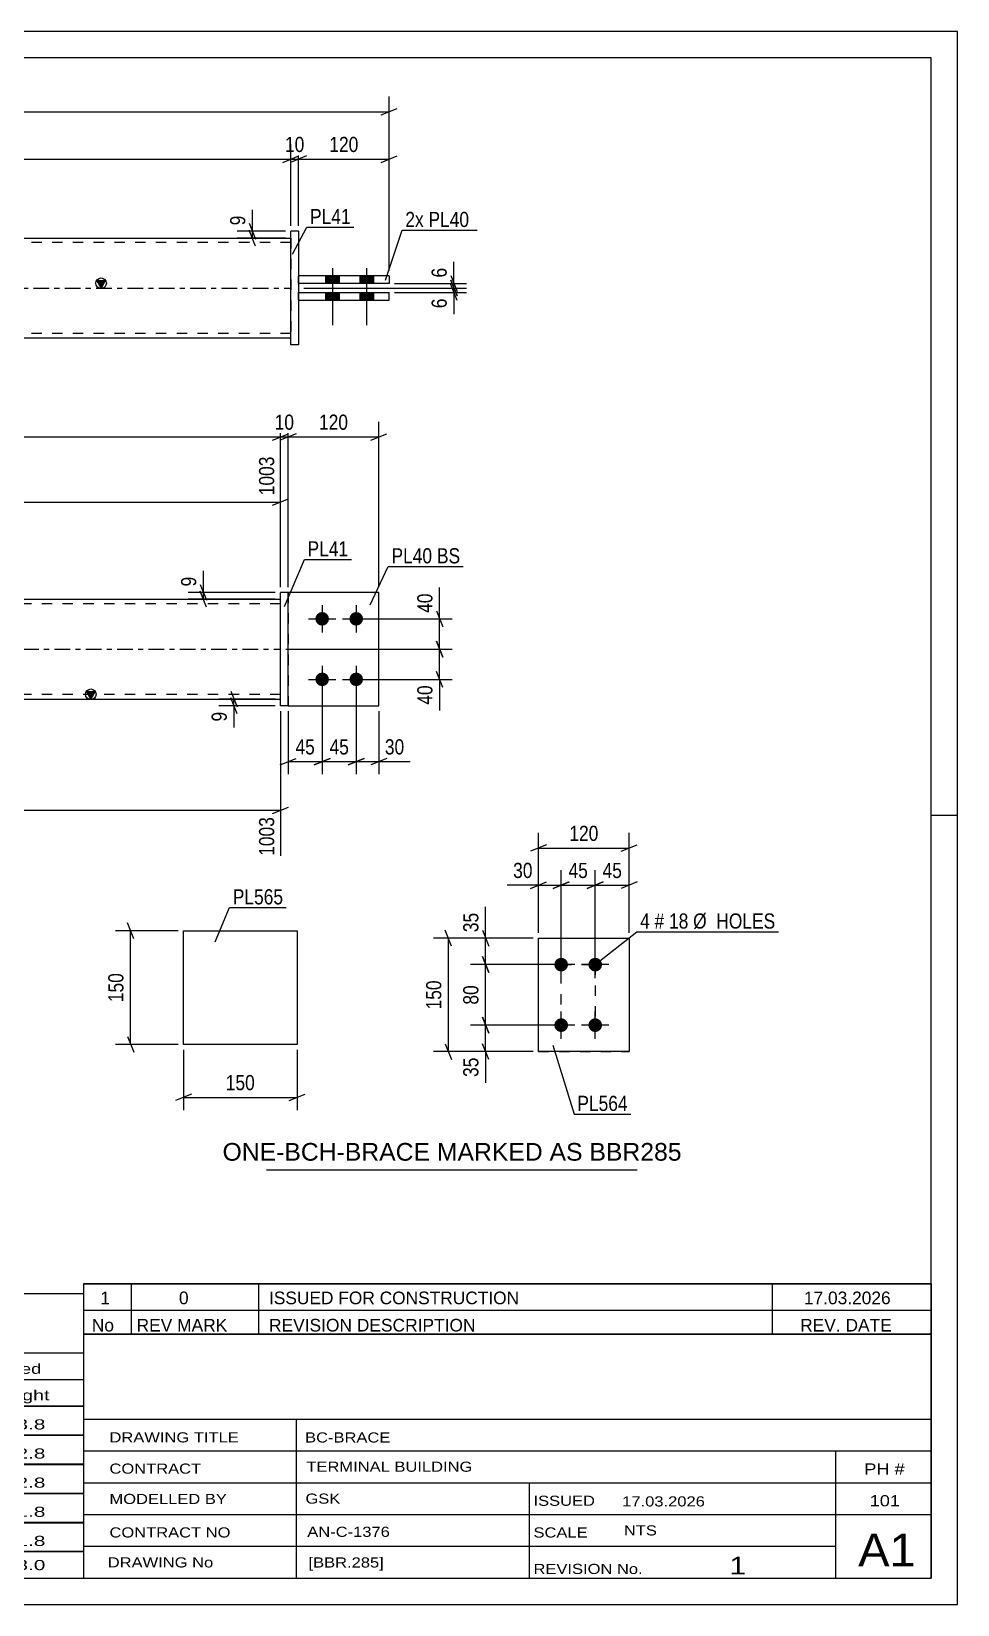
# Model space of a CAD drawing. Header units: millimetres. Extents: x 0 to 420, y 0 to 297.
# Drawn here: x 245.2 to 420, y 0 to 297 of the extents above; entities that cross this region are included whole.
import ezdxf

# ---------------------------------------------------------------- set-up
doc = ezdxf.new("R2010")
doc.units = ezdxf.units.MM
doc.linetypes.add('DXK_LINE_DOT2', pattern=[3.9198, 1.9599, -1.9599])
doc.linetypes.add('DXK_LINE_DOT3', pattern=[5.9187, 2.979, -0.9799, 0.9799, -0.9799])
doc.styles.add('Arial', font='ARIAL.TTF', dxfattribs={"height": 0.2})
doc.styles.add('Arial Narrow', font='ARIALN.TTF', dxfattribs={"height": 0.2})

# ---------------------------------------------------------------- blocks, each defined once
blk = doc.blocks.new('Unknown-585698025-1128')
at = {"color": 5, "linetype": 'Continuous'}
for p, q in [((420, 297), (0, 297)), ((420, 0), (420, 297)), ((415, 292), (5, 292)), ((415, 5), (415, 292)), ((420, 149), (415, 149)), ((5, 5), (415, 5)), ((0, 0), (420, 0))]:
    blk.add_line(p, q, dxfattribs=at)
blk = doc.blocks.new('Part-585698025-1278 - 1262')
at = {"color": 2, "linetype": 'Continuous'}
for p, q in [((340.88, 125.82), (358.02, 125.82)), ((340.88, 104.39), (340.88, 125.82)), ((358.02, 125.82), (358.02, 125.82)), ((358.02, 125.82), (358.02, 104.39)), ((358.02, 104.39), (340.88, 104.39)), ((340.88, 104.39), (340.88, 104.39))]:
    blk.add_line(p, q, dxfattribs=at)
at = {"color": 7, "linetype": 'DXK_LINE_DOT2'}
for p, q in [((340.88, 125.82), (358.02, 125.82)), ((340.88, 104.39), (358.02, 104.39)), ((340.88, 104.39), (340.88, 104.39))]:
    blk.add_line(p, q, dxfattribs=at)
blk = doc.blocks.new('Bolt-585698025-1311 - 1262')
at = {"linetype": 'Continuous'}
for points in [[(345.17, 119.53), (344.9, 119.56), (344.64, 119.64), (344.41, 119.78), (344.21, 119.96), (344.05, 120.17), (343.94, 120.42), (343.89, 120.68), (343.89, 120.95), (343.94, 121.21), (344.05, 121.46), (344.21, 121.68), (344.41, 121.86), (344.64, 121.99), (344.9, 122.07), (345.17, 122.1), (345.43, 122.07), (345.69, 121.99), (345.92, 121.86), (346.12, 121.68), (346.28, 121.46), (346.39, 121.21), (346.45, 120.95), (346.45, 120.68), (346.39, 120.42), (346.28, 120.17), (346.12, 119.96), (345.92, 119.78), (345.69, 119.64), (345.43, 119.56)], [(351.6, 119.53), (351.33, 119.56), (351.07, 119.64), (350.84, 119.78), (350.64, 119.96), (350.48, 120.17), (350.37, 120.42), (350.32, 120.68), (350.32, 120.95), (350.37, 121.21), (350.48, 121.46), (350.64, 121.68), (350.84, 121.86), (351.07, 121.99), (351.33, 122.07), (351.6, 122.1), (351.86, 122.07), (352.12, 121.99), (352.35, 121.86), (352.55, 121.68), (352.71, 121.46), (352.82, 121.21), (352.87, 120.95), (352.87, 120.68), (352.82, 120.42), (352.71, 120.17), (352.55, 119.96), (352.35, 119.78), (352.12, 119.64), (351.86, 119.56)], [(345.17, 108.1), (344.9, 108.13), (344.64, 108.21), (344.41, 108.35), (344.21, 108.53), (344.05, 108.75), (343.94, 108.99), (343.89, 109.25), (343.89, 109.52), (343.94, 109.79), (344.05, 110.03), (344.21, 110.25), (344.41, 110.43), (344.64, 110.56), (344.9, 110.65), (345.17, 110.67), (345.43, 110.65), (345.69, 110.56), (345.92, 110.43), (346.12, 110.25), (346.28, 110.03), (346.39, 109.79), (346.45, 109.52), (346.45, 109.25), (346.39, 108.99), (346.28, 108.75), (346.12, 108.53), (345.92, 108.35), (345.69, 108.21), (345.43, 108.13)], [(351.6, 108.1), (351.33, 108.13), (351.07, 108.21), (350.84, 108.35), (350.64, 108.53), (350.48, 108.75), (350.37, 108.99), (350.32, 109.25), (350.32, 109.52), (350.37, 109.79), (350.48, 110.03), (350.64, 110.25), (350.84, 110.43), (351.07, 110.56), (351.33, 110.65), (351.6, 110.67), (351.86, 110.65), (352.12, 110.56), (352.35, 110.43), (352.55, 110.25), (352.71, 110.03), (352.82, 109.79), (352.87, 109.52), (352.87, 109.25), (352.82, 108.99), (352.71, 108.75), (352.55, 108.53), (352.35, 108.35), (352.12, 108.21), (351.86, 108.13)]]:
    blk.add_hatch(color=1, dxfattribs=at).paths.add_polyline_path(points)
at = {"color": 1, "linetype": 'Continuous'}
for p, q in [((345.17, 118.25), (345.17, 123.39)), ((351.6, 118.25), (351.6, 123.39)), ((347.74, 120.82), (342.6, 120.82)), ((354.17, 120.82), (349.02, 120.82)), ((345.17, 106.82), (345.17, 111.96)), ((351.6, 106.82), (351.6, 111.96)), ((347.74, 109.39), (342.6, 109.39)), ((354.17, 109.39), (349.02, 109.39))]:
    blk.add_line(p, q, dxfattribs=at)
blk = doc.blocks.new('Part-585698025-1932 - 1926')
at = {"color": 7, "linetype": 'DXK_LINE_DOT2'}
for p, q in [((310.75, 191.1), (293.61, 191.1)), ((293.61, 191.1), (293.61, 169.67)), ((310.75, 169.67), (310.75, 191.1)), ((293.61, 169.67), (310.75, 169.67))]:
    blk.add_line(p, q, dxfattribs=at)
blk = doc.blocks.new('Part-585698025-1937 - 1926')
at = {"color": 2, "linetype": 'Continuous'}
for p, q in [((293.61, 191.1), (292.18, 191.1)), ((292.18, 169.67), (292.18, 191.1)), ((293.61, 169.67), (293.61, 191.1)), ((293.61, 169.67), (292.18, 169.67))]:
    blk.add_line(p, q, dxfattribs=at)
blk = doc.blocks.new('Part-585698025-1947 - 1926')
at = {"linetype": 'Continuous'}
blk.add_hatch(color=2, dxfattribs=at).paths.add_polyline_path([(256.35, 170.96), (255.55, 172.36), (257.15, 172.36)])
at = {"color": 2, "linetype": 'Continuous'}
for p, q in [((148.86, 189.81), (292.18, 189.81)), ((256.35, 170.96), (255.55, 172.36)), ((255.55, 172.36), (257.15, 172.36)), ((257.15, 172.36), (256.35, 170.96)), ((148.86, 170.96), (292.18, 170.96))]:
    blk.add_line(p, q, dxfattribs=at)
at = {"color": 7, "linetype": 'DXK_LINE_DOT2'}
for p, q in [((148.86, 170.96), (148.86, 189.81)), ((292.18, 188.96), (148.86, 188.96)), ((292.18, 170.96), (292.18, 189.81)), ((292.18, 171.81), (148.86, 171.81))]:
    blk.add_line(p, q, dxfattribs=at)
at = {"color": 7, "linetype": 'DXK_LINE_DOT3'}
blk.add_line((148.86, 180.39), (292.18, 180.39), dxfattribs=at)
at = {"color": 2, "linetype": 'Continuous'}
blk.add_circle((256.35, 171.86), 1, dxfattribs=at)
blk = doc.blocks.new('Part-585698025-1952 - 1926')
at = {"color": 2, "linetype": 'Continuous'}
for p, q in [((310.75, 191.1), (293.61, 191.1)), ((310.75, 169.67), (310.75, 191.1)), ((293.61, 169.67), (310.75, 169.67))]:
    blk.add_line(p, q, dxfattribs=at)
at = {"color": 7, "linetype": 'DXK_LINE_DOT2'}
blk.add_line((293.61, 191.1), (293.61, 169.67), dxfattribs=at)
blk = doc.blocks.new('Bolt-585698025-1955 - 1926')
at = {"linetype": 'Continuous'}
for points in [[(300.04, 187.39, -1), (300.04, 184.81, -1)], [(306.47, 187.39, -1), (306.47, 184.81, -1)], [(300.04, 175.96, -1), (300.04, 173.39, -1)], [(306.47, 175.96, -1), (306.47, 173.39, -1)]]:
    blk.add_hatch(color=1, dxfattribs=at).paths.add_polyline_path(points)
at = {"color": 1, "linetype": 'Continuous'}
for p, q in [((300.04, 188.67), (300.04, 183.53)), ((306.47, 188.67), (306.47, 183.53)), ((297.47, 186.1), (302.61, 186.1)), ((303.9, 186.1), (309.04, 186.1)), ((300.04, 177.24), (300.04, 172.1)), ((306.47, 177.24), (306.47, 172.1)), ((297.47, 174.67), (302.61, 174.67)), ((303.9, 174.67), (309.04, 174.67))]:
    blk.add_line(p, q, dxfattribs=at)
blk = doc.blocks.new('Part-585698025-2294 - 2276')
at = {"color": 2, "linetype": 'Continuous'}
for p, q in [((312.7, 250.85), (295.56, 250.85)), ((295.56, 249.42), (295.56, 250.85)), ((312.7, 250.85), (312.7, 249.42)), ((312.7, 249.42), (295.56, 249.42))]:
    blk.add_line(p, q, dxfattribs=at)
blk = doc.blocks.new('Bolt-585698025-2278 - 2276')
at = {"linetype": 'Continuous'}
for points in [[(303.27, 250.85), (300.7, 250.85), (300.7, 249.42), (303.27, 249.42)], [(303.27, 250.85), (300.7, 250.85), (300.7, 249.42), (303.27, 249.42)], [(309.7, 250.85), (307.13, 250.85), (307.13, 249.42), (309.7, 249.42)], [(309.7, 250.85), (307.13, 250.85), (307.13, 249.42), (309.7, 249.42)], [(303.27, 247.71), (300.7, 247.71), (300.7, 246.28), (303.27, 246.28)], [(303.27, 247.71), (300.7, 247.71), (300.7, 246.28), (303.27, 246.28)], [(309.7, 247.71), (307.13, 247.71), (307.13, 246.28), (309.7, 246.28)], [(309.7, 247.71), (307.13, 247.71), (307.13, 246.28), (309.7, 246.28)]]:
    blk.add_hatch(color=1, dxfattribs=at).paths.add_polyline_path(points)
at = {"color": 1, "linetype": 'Continuous'}
for p, q in [((300.7, 250.85), (300.7, 249.42)), ((300.7, 250.85), (300.7, 249.42)), ((301.99, 252.28), (301.99, 241.56)), ((301.99, 252.28), (301.99, 241.56)), ((303.27, 250.85), (303.27, 249.42)), ((303.27, 250.85), (303.27, 249.42)), ((307.13, 250.85), (307.13, 249.42)), ((307.13, 250.85), (307.13, 249.42)), ((308.42, 252.28), (308.42, 241.56)), ((308.42, 252.28), (308.42, 241.56)), ((309.7, 250.85), (309.7, 249.42)), ((309.7, 250.85), (309.7, 249.42)), ((300.7, 247.71), (300.7, 246.28)), ((300.7, 247.71), (300.7, 246.28)), ((303.27, 247.71), (303.27, 246.28)), ((303.27, 247.71), (303.27, 246.28)), ((307.13, 247.71), (307.13, 246.28)), ((307.13, 247.71), (307.13, 246.28)), ((309.7, 247.71), (309.7, 246.28)), ((309.7, 247.71), (309.7, 246.28))]:
    blk.add_line(p, q, dxfattribs=at)
blk = doc.blocks.new('Part-585698025-2299 - 2276')
at = {"color": 2, "linetype": 'Continuous'}
for p, q in [((295.56, 246.28), (295.56, 247.71)), ((295.56, 247.71), (312.7, 247.71)), ((312.7, 246.28), (312.7, 247.71)), ((295.56, 246.28), (312.7, 246.28))]:
    blk.add_line(p, q, dxfattribs=at)
blk = doc.blocks.new('Part-585698025-2304 - 2276')
at = {"linetype": 'Continuous'}
blk.add_hatch(color=2, dxfattribs=at).paths.add_polyline_path([(258.3, 248.56), (257.5, 249.96), (259.1, 249.96)])
at = {"color": 2, "linetype": 'Continuous'}
for p, q in [((150.81, 257.99), (294.13, 257.99)), ((258.3, 248.56), (257.5, 249.96)), ((257.5, 249.96), (259.1, 249.96)), ((259.1, 249.96), (258.3, 248.56)), ((150.81, 239.13), (294.13, 239.13))]:
    blk.add_line(p, q, dxfattribs=at)
at = {"color": 7, "linetype": 'DXK_LINE_DOT2'}
for p, q in [((150.81, 257.99), (150.81, 239.13)), ((294.13, 257.13), (150.81, 257.13)), ((294.13, 257.99), (294.13, 239.13)), ((294.13, 239.99), (150.81, 239.99))]:
    blk.add_line(p, q, dxfattribs=at)
at = {"color": 7, "linetype": 'DXK_LINE_DOT3'}
blk.add_line((150.81, 248.56), (294.13, 248.56), dxfattribs=at)
at = {"color": 2, "linetype": 'Continuous'}
blk.add_circle((258.3, 249.46), 1, dxfattribs=at)
blk = doc.blocks.new('Part-585698025-2314 - 2276')
at = {"color": 2, "linetype": 'Continuous'}
for p, q in [((295.56, 259.28), (294.13, 259.28)), ((294.13, 237.85), (294.13, 259.28)), ((295.56, 259.28), (295.56, 237.85)), ((295.56, 237.85), (294.13, 237.85))]:
    blk.add_line(p, q, dxfattribs=at)
blk = doc.blocks.new('Part-585698025-1238 - 1220')
at = {"color": 2, "linetype": 'Continuous'}
for p, q in [((273.87, 127.19), (295.3, 127.19)), ((273.87, 105.76), (273.87, 127.19)), ((295.3, 127.19), (295.3, 105.76)), ((295.3, 105.76), (273.87, 105.76))]:
    blk.add_line(p, q, dxfattribs=at)
blk = doc.blocks.new('Rectangle-585698025-1398 - 1262')
at = {"color": 1, "linetype": 'DXK_LINE_DOT2'}
blk.add_lwpolyline([(345.17, 120.82), (351.6, 120.82), (351.6, 109.39), (345.17, 109.39), (345.17, 120.82)], close=True, dxfattribs=at)
blk = doc.blocks.new('StraightDimension-585698025-1377 - 1262')
at = {"color": 7, "linetype": 'Continuous'}
for p, q in [((340.88, 126.82), (340.88, 138.67)), ((345.17, 121.82), (345.17, 138.67)), ((339.38, 135.22), (342.38, 136.42)), ((340.88, 135.82), (345.17, 135.82)), ((346.67, 136.42), (343.67, 135.22))]:
    blk.add_line(p, q, dxfattribs=at)
at = {"color": 0}
blk.add_wipeout([(340.36, 136.57), (340.36, 140.77), (335.5, 140.77), (335.5, 136.57)], dxfattribs=at)
at = {"color": 7, "linetype": 'Continuous'}
blk.add_line((340.88, 135.82), (334.98, 135.82), dxfattribs=at)
blk.add_line((340.88, 135.82), (334.98, 135.82), dxfattribs=at)
at = {"color": 3, "style": 'Arial Narrow'}
blk.add_text('30', height=2.863, dxfattribs=at).set_placement((336.1, 137.17))
blk = doc.blocks.new('StraightDimension-585698025-1313 - 1262')
at = {"color": 7, "linetype": 'Continuous'}
for p, q in [((330.28, 110.89), (331.48, 107.89)), ((344.17, 109.39), (328.03, 109.39)), ((330.88, 104.39), (330.88, 109.39)), ((339.88, 104.39), (328.03, 104.39)), ((331.48, 102.89), (330.28, 105.89))]:
    blk.add_line(p, q, dxfattribs=at)
at = {"color": 0}
blk.add_wipeout([(330.13, 103.86), (325.93, 103.86), (325.93, 99.01), (330.13, 99.01)], dxfattribs=at)
at = {"color": 7, "linetype": 'Continuous'}
blk.add_line((330.88, 104.39), (330.88, 98.48), dxfattribs=at)
blk.add_line((330.88, 104.39), (330.88, 98.48), dxfattribs=at)
at = {"color": 3, "style": 'Arial Narrow'}
blk.add_text('35', height=2.863, rotation=90.0002, dxfattribs=at).set_placement((329.53, 99.61))
blk = doc.blocks.new('StraightDimension-585698025-1345 - 1262')
at = {"color": 7, "linetype": 'Continuous'}
for p, q in [((339.88, 125.82), (321.03, 125.82)), ((324.48, 124.32), (323.28, 127.32)), ((323.88, 104.39), (323.88, 125.82)), ((339.88, 104.39), (321.03, 104.39)), ((323.28, 105.89), (324.48, 102.89))]:
    blk.add_line(p, q, dxfattribs=at)
at = {"color": 0}
blk.add_wipeout([(323.13, 118.44), (318.93, 118.44), (318.93, 111.76), (323.13, 111.76)], dxfattribs=at)
at = {"color": 3, "style": 'Arial Narrow'}
blk.add_text('150', height=2.863, rotation=90.0002, dxfattribs=at).set_placement((322.53, 112.36))
blk = doc.blocks.new('StraightDimension-585698025-1334 - 1262')
at = {"color": 7, "linetype": 'Continuous'}
for p, q in [((339.88, 125.82), (328.03, 125.82)), ((330.28, 127.32), (331.48, 124.32)), ((330.88, 120.82), (330.88, 125.82)), ((331.48, 119.32), (330.28, 122.32)), ((344.17, 120.82), (328.03, 120.82))]:
    blk.add_line(p, q, dxfattribs=at)
at = {"color": 0}
blk.add_wipeout([(330.13, 131.2), (325.93, 131.2), (325.93, 126.34), (330.13, 126.34)], dxfattribs=at)
at = {"color": 7, "linetype": 'Continuous'}
blk.add_line((330.88, 125.82), (330.88, 131.72), dxfattribs=at)
blk.add_line((330.88, 125.82), (330.88, 131.72), dxfattribs=at)
at = {"color": 3, "style": 'Arial Narrow'}
blk.add_text('35', height=2.863, rotation=90.0002, dxfattribs=at).set_placement((329.53, 126.94))
blk = doc.blocks.new('StraightDimension-585698025-1388 - 1262')
at = {"color": 7, "linetype": 'Continuous'}
for p, q in [((340.88, 126.82), (340.88, 145.67)), ((358.02, 126.82), (358.02, 145.67)), ((342.38, 143.42), (339.38, 142.22)), ((340.88, 142.82), (358.02, 142.82)), ((356.52, 142.22), (359.52, 143.42))]:
    blk.add_line(p, q, dxfattribs=at)
at = {"color": 0}
blk.add_wipeout([(352.8, 143.57), (352.8, 147.77), (346.11, 147.77), (346.11, 143.57)], dxfattribs=at)
at = {"color": 3, "style": 'Arial Narrow'}
blk.add_text('120', height=2.863, dxfattribs=at).set_placement((346.71, 144.17))
blk = doc.blocks.new('StraightDimension-585698025-1324 - 1262')
at = {"color": 7, "linetype": 'Continuous'}
for p, q in [((330.28, 122.32), (331.48, 119.32)), ((344.17, 120.82), (328.03, 120.82)), ((330.88, 109.39), (330.88, 120.82)), ((331.48, 107.89), (330.28, 110.89)), ((344.17, 109.39), (328.03, 109.39))]:
    blk.add_line(p, q, dxfattribs=at)
at = {"color": 0}
blk.add_wipeout([(330.13, 117.53), (325.93, 117.53), (325.93, 112.67), (330.13, 112.67)], dxfattribs=at)
at = {"color": 3, "style": 'Arial Narrow'}
blk.add_text('80', height=2.863, rotation=90.0002, dxfattribs=at).set_placement((329.53, 113.27))
blk = doc.blocks.new('StraightDimension-585698025-1356 - 1262')
at = {"color": 7, "linetype": 'Continuous'}
for p, q in [((351.6, 121.82), (351.6, 138.67)), ((358.02, 126.82), (358.02, 138.67)), ((350.1, 135.22), (353.1, 136.42)), ((351.6, 135.82), (358.02, 135.82)), ((359.52, 136.42), (356.52, 135.22))]:
    blk.add_line(p, q, dxfattribs=at)
at = {"color": 0}
blk.add_wipeout([(357.24, 136.57), (357.24, 140.77), (352.38, 140.77), (352.38, 136.57)], dxfattribs=at)
at = {"color": 3, "style": 'Arial Narrow'}
blk.add_text('45', height=2.863, dxfattribs=at).set_placement((352.98, 137.17))
blk = doc.blocks.new('StraightDimension-585698025-1367 - 1262')
at = {"color": 7, "linetype": 'Continuous'}
for p, q in [((345.17, 121.82), (345.17, 138.67)), ((351.6, 121.82), (351.6, 138.67)), ((343.67, 135.22), (346.67, 136.42)), ((345.17, 135.82), (351.6, 135.82)), ((353.1, 136.42), (350.1, 135.22))]:
    blk.add_line(p, q, dxfattribs=at)
at = {"color": 0}
blk.add_wipeout([(350.81, 136.57), (350.81, 140.77), (345.95, 140.77), (345.95, 136.57)], dxfattribs=at)
at = {"color": 3, "style": 'Arial Narrow'}
blk.add_text('45', height=2.863, dxfattribs=at).set_placement((346.55, 137.17))
blk = doc.blocks.new('StraightDimension-585698025-2006 - 1926')
at = {"color": 7, "linetype": 'Continuous'}
for p, q in [((148.86, 192.1), (148.86, 223.3)), ((292.18, 192.1), (292.18, 223.3)), ((150.36, 221.05), (147.36, 219.85)), ((148.86, 220.45), (292.18, 220.45)), ((290.68, 219.85), (293.68, 221.05))]:
    blk.add_line(p, q, dxfattribs=at)
at = {"color": 0}
blk.add_wipeout([(224.78, 221.2), (224.78, 225.4), (216.26, 225.4), (216.26, 221.2)], dxfattribs=at)
at = {"color": 3, "style": 'Arial Narrow'}
blk.add_text('1003', height=2.863, dxfattribs=at).set_placement((216.86, 221.8))
blk = doc.blocks.new('StraightDimension-585698025-2221 - 1926')
at = {"color": 7, "linetype": 'Continuous'}
for p, q in [((292.18, 192.1), (292.18, 216.75)), ((148.86, 190.81), (148.86, 211.27)), ((150.36, 208.74), (147.36, 207.54)), ((148.86, 208.14), (292.18, 208.14)), ((290.68, 207.54), (293.68, 208.74))]:
    blk.add_line(p, q, dxfattribs=at)
at = {"color": 0, "linetype": 'Continuous'}
for points in [[(291.58, 217.35), (287.38, 217.35), (287.38, 208.84), (291.58, 208.84)], [(148.26, 211.87), (144.06, 211.87), (144.06, 208.84), (148.26, 208.84)]]:
    blk.add_wipeout(points, dxfattribs=at)
at = {"color": 0}
blk.add_wipeout([(224.78, 208.89), (224.78, 213.09), (216.26, 213.09), (216.26, 208.89)], dxfattribs=at)
at = {"color": 3, "linetype": 'Continuous', "style": 'Arial Narrow'}
for s, height, p in [('1003', 2.863, (290.98, 209.44)), ('0', 2.86, (147.66, 209.44))]:
    blk.add_text(s, height=height, rotation=90.0002, dxfattribs=at).set_placement(p)
at = {"color": 3, "style": 'Arial Narrow'}
blk.add_text('1003', height=2.863, dxfattribs=at).set_placement((216.86, 209.49))
blk = doc.blocks.new('StraightDimension-585698025-2117 - 1926')
at = {"color": 7, "linetype": 'Continuous'}
for p, q in [((306.47, 173.67), (306.47, 156.75)), ((310.75, 168.67), (310.75, 156.75)), ((304.97, 158.55), (307.97, 159.75)), ((306.47, 159.15), (310.75, 159.15)), ((312.25, 159.75), (309.25, 158.55))]:
    blk.add_line(p, q, dxfattribs=at)
at = {"color": 0}
blk.add_wipeout([(316.13, 159.9), (316.13, 164.1), (311.28, 164.1), (311.28, 159.9)], dxfattribs=at)
at = {"color": 7, "linetype": 'Continuous'}
blk.add_line((310.75, 159.15), (316.66, 159.15), dxfattribs=at)
blk.add_line((310.75, 159.15), (316.66, 159.15), dxfattribs=at)
at = {"color": 3, "style": 'Arial Narrow'}
blk.add_text('30', height=2.863, dxfattribs=at).set_placement((311.88, 160.5))
blk = doc.blocks.new('StraightDimension-585698025-1967 - 1926')
at = {"color": 7, "linetype": 'Continuous'}
for p, q in [((293.61, 192.1), (293.61, 223.3)), ((310.75, 192.1), (310.75, 223.3)), ((295.11, 221.05), (292.11, 219.85)), ((293.61, 220.45), (310.75, 220.45)), ((309.25, 219.85), (312.25, 221.05))]:
    blk.add_line(p, q, dxfattribs=at)
at = {"color": 0}
blk.add_wipeout([(305.52, 221.2), (305.52, 225.4), (298.84, 225.4), (298.84, 221.2)], dxfattribs=at)
at = {"color": 3, "style": 'Arial Narrow'}
blk.add_text('120', height=2.863, dxfattribs=at).set_placement((299.44, 221.8))
blk = doc.blocks.new('StraightDimension-585698025-1989 - 1926')
at = {"color": 7, "linetype": 'Continuous'}
for p, q in [((292.18, 192.1), (292.18, 223.3)), ((293.61, 192.1), (293.61, 223.3)), ((290.68, 219.85), (293.68, 221.05)), ((295.11, 221.05), (292.11, 219.85)), ((292.18, 220.45), (293.61, 220.45))]:
    blk.add_line(p, q, dxfattribs=at)
at = {"color": 0}
blk.add_wipeout([(295.32, 221.2), (295.32, 225.4), (290.47, 225.4), (290.47, 221.2)], dxfattribs=at)
at = {"color": 3, "style": 'Arial Narrow'}
blk.add_text('10', height=2.863, dxfattribs=at).set_placement((291.07, 221.8))
blk = doc.blocks.new('StraightDimension-585698025-2055 - 1926')
at = {"color": 7, "linetype": 'Continuous'}
for p, q in [((291.18, 191.1), (274.76, 191.1)), ((277.01, 192.6), (278.21, 189.6)), ((278.21, 188.31), (277.01, 191.31)), ((277.61, 189.81), (277.61, 191.1)), ((291.18, 189.81), (274.76, 189.81))]:
    blk.add_line(p, q, dxfattribs=at)
at = {"color": 0}
blk.add_wipeout([(276.86, 194.65), (272.66, 194.65), (272.66, 191.62), (276.86, 191.62)], dxfattribs=at)
at = {"color": 7, "linetype": 'Continuous'}
blk.add_line((277.61, 191.1), (277.61, 195.18), dxfattribs=at)
blk.add_line((277.61, 191.1), (277.61, 195.18), dxfattribs=at)
at = {"color": 3, "style": 'Arial Narrow'}
blk.add_text('9', height=2.86, rotation=90.0002, dxfattribs=at).set_placement((276.26, 192.22))
blk = doc.blocks.new('StraightDimension-585698025-2062 - 1926')
at = {"color": 7, "linetype": 'Continuous'}
for p, q in [((321.61, 187.6), (322.81, 184.6)), ((307.47, 186.1), (324.61, 186.1)), ((322.21, 180.39), (322.21, 186.1)), ((322.81, 178.89), (321.61, 181.89)), ((293.18, 180.39), (324.61, 180.39))]:
    blk.add_line(p, q, dxfattribs=at)
at = {"color": 0}
blk.add_wipeout([(321.46, 191.48), (317.26, 191.48), (317.26, 186.63), (321.46, 186.63)], dxfattribs=at)
at = {"color": 7, "linetype": 'Continuous'}
blk.add_line((322.21, 186.1), (322.21, 192.01), dxfattribs=at)
blk.add_line((322.21, 186.1), (322.21, 192.01), dxfattribs=at)
at = {"color": 3, "style": 'Arial Narrow'}
blk.add_text('40', height=2.863, rotation=90.0002, dxfattribs=at).set_placement((320.86, 187.23))
blk = doc.blocks.new('StraightDimension-585698025-2077 - 1926')
at = {"color": 7, "linetype": 'Continuous'}
for p, q in [((321.61, 181.89), (322.81, 178.89)), ((293.18, 180.39), (324.61, 180.39)), ((322.21, 174.67), (322.21, 180.39)), ((322.81, 173.17), (321.61, 176.17)), ((307.47, 174.67), (324.61, 174.67))]:
    blk.add_line(p, q, dxfattribs=at)
at = {"color": 0}
blk.add_wipeout([(321.46, 174.15), (317.26, 174.15), (317.26, 169.29), (321.46, 169.29)], dxfattribs=at)
at = {"color": 7, "linetype": 'Continuous'}
blk.add_line((322.21, 174.67), (322.21, 168.77), dxfattribs=at)
blk.add_line((322.21, 174.67), (322.21, 168.77), dxfattribs=at)
at = {"color": 3, "style": 'Arial Narrow'}
blk.add_text('40', height=2.863, rotation=90.0002, dxfattribs=at).set_placement((320.86, 169.89))
blk = doc.blocks.new('StraightDimension-585698025-2091 - 1926')
at = {"color": 7, "linetype": 'Continuous'}
for p, q in [((300.04, 173.67), (300.04, 156.75)), ((293.61, 168.67), (293.61, 156.75)), ((292.11, 158.55), (295.11, 159.75)), ((293.61, 159.15), (300.04, 159.15)), ((301.54, 159.75), (298.54, 158.55))]:
    blk.add_line(p, q, dxfattribs=at)
at = {"color": 0}
blk.add_wipeout([(299.25, 159.9), (299.25, 164.1), (294.4, 164.1), (294.4, 159.9)], dxfattribs=at)
at = {"color": 3, "style": 'Arial Narrow'}
blk.add_text('45', height=2.863, dxfattribs=at).set_placement((295, 160.5))
blk = doc.blocks.new('StraightDimension-585698025-2107 - 1926')
at = {"color": 7, "linetype": 'Continuous'}
for p, q in [((300.04, 173.67), (300.04, 156.75)), ((306.47, 173.67), (306.47, 156.75)), ((298.54, 158.55), (301.54, 159.75)), ((300.04, 159.15), (306.47, 159.15)), ((307.97, 159.75), (304.97, 158.55))]:
    blk.add_line(p, q, dxfattribs=at)
at = {"color": 0}
blk.add_wipeout([(305.68, 159.9), (305.68, 164.1), (300.83, 164.1), (300.83, 159.9)], dxfattribs=at)
at = {"color": 3, "style": 'Arial Narrow'}
blk.add_text('45', height=2.863, dxfattribs=at).set_placement((301.43, 160.5))
blk = doc.blocks.new('StraightDimension-585698025-2131 - 1926')
at = {"color": 7, "linetype": 'Continuous'}
for p, q in [((282.78, 172.46), (283.98, 169.46)), ((291.18, 170.96), (280.53, 170.96)), ((291.18, 169.67), (280.53, 169.67)), ((283.98, 168.17), (282.78, 171.17)), ((283.38, 169.67), (283.38, 170.96))]:
    blk.add_line(p, q, dxfattribs=at)
at = {"color": 0}
blk.add_wipeout([(282.63, 169.15), (278.43, 169.15), (278.43, 166.12), (282.63, 166.12)], dxfattribs=at)
at = {"color": 7, "linetype": 'Continuous'}
blk.add_line((283.38, 169.67), (283.38, 165.59), dxfattribs=at)
blk.add_line((283.38, 169.67), (283.38, 165.59), dxfattribs=at)
at = {"color": 3, "style": 'Arial Narrow'}
blk.add_text('9', height=2.86, rotation=90.0002, dxfattribs=at).set_placement((282.03, 166.72))
blk = doc.blocks.new('StraightDimension-585698025-2185 - 1926')
at = {"color": 7, "linetype": 'Continuous'}
for p, q in [((148.86, 168.67), (148.86, 146.84)), ((292.18, 168.67), (292.18, 141.36)), ((150.36, 150.57), (147.36, 149.37)), ((148.86, 149.97), (292.18, 149.97)), ((290.68, 149.37), (293.68, 150.57))]:
    blk.add_line(p, q, dxfattribs=at)
at = {"color": 0}
blk.add_wipeout([(224.78, 150.72), (224.78, 154.92), (216.26, 154.92), (216.26, 150.72)], dxfattribs=at)
at = {"color": 0, "linetype": 'Continuous'}
for points in [[(148.26, 149.27), (144.06, 149.27), (144.06, 146.24), (148.26, 146.24)], [(291.58, 149.27), (287.38, 149.27), (287.38, 140.76), (291.58, 140.76)]]:
    blk.add_wipeout(points, dxfattribs=at)
at = {"color": 3, "style": 'Arial Narrow'}
blk.add_text('1003', height=2.863, dxfattribs=at).set_placement((216.86, 151.32))
at = {"color": 3, "linetype": 'Continuous', "style": 'Arial Narrow'}
for s, height, p in [('0', 2.86, (147.66, 146.84)), ('1003', 2.863, (290.98, 141.36))]:
    blk.add_text(s, height=height, rotation=90.0002, dxfattribs=at).set_placement(p)
blk = doc.blocks.new('StraightDimension-585698025-2413 - 2276')
at = {"color": 7, "linetype": 'Continuous'}
for p, q in [((133.73, 282.45), (130.73, 281.25)), ((132.23, 251.85), (132.23, 284.7)), ((311.2, 281.25), (314.2, 282.45)), ((312.7, 251.85), (312.7, 284.7)), ((132.23, 281.85), (312.7, 281.85))]:
    blk.add_line(p, q, dxfattribs=at)
at = {"color": 0}
blk.add_wipeout([(226.72, 282.6), (226.72, 286.8), (218.21, 286.8), (218.21, 282.6)], dxfattribs=at)
at = {"color": 3, "style": 'Arial Narrow'}
blk.add_text('1263', height=2.863, dxfattribs=at).set_placement((218.81, 283.2))
blk = doc.blocks.new('StraightDimension-585698025-2332 - 2276')
at = {"color": 7, "linetype": 'Continuous'}
for p, q in [((324.31, 250.06), (325.51, 247.06)), ((296.56, 248.56), (327.31, 248.56)), ((313.7, 247.71), (327.31, 247.71)), ((325.51, 246.21), (324.31, 249.21)), ((324.91, 247.71), (324.91, 248.56))]:
    blk.add_line(p, q, dxfattribs=at)
at = {"color": 0}
blk.add_wipeout([(324.16, 247.18), (319.96, 247.18), (319.96, 244.15), (324.16, 244.15)], dxfattribs=at)
at = {"color": 7, "linetype": 'Continuous'}
blk.add_line((324.91, 247.71), (324.91, 243.63), dxfattribs=at)
blk.add_line((324.91, 247.71), (324.91, 243.63), dxfattribs=at)
at = {"color": 3, "style": 'Arial Narrow'}
blk.add_text('6', height=2.86, rotation=90.0002, dxfattribs=at).set_placement((323.56, 244.75))
blk = doc.blocks.new('StraightDimension-585698025-2341 - 2276')
at = {"color": 7, "linetype": 'Continuous'}
for p, q in [((324.31, 250.92), (325.51, 247.92)), ((325.51, 247.06), (324.31, 250.06)), ((296.56, 248.56), (327.31, 248.56)), ((313.7, 249.42), (327.31, 249.42)), ((324.91, 248.56), (324.91, 249.42))]:
    blk.add_line(p, q, dxfattribs=at)
at = {"color": 0}
blk.add_wipeout([(324.16, 252.97), (319.96, 252.97), (319.96, 249.94), (324.16, 249.94)], dxfattribs=at)
at = {"color": 7, "linetype": 'Continuous'}
blk.add_line((324.91, 249.42), (324.91, 253.5), dxfattribs=at)
blk.add_line((324.91, 249.42), (324.91, 253.5), dxfattribs=at)
at = {"color": 3, "style": 'Arial Narrow'}
blk.add_text('6', height=2.86, rotation=90.0002, dxfattribs=at).set_placement((323.56, 250.54))
blk = doc.blocks.new('StraightDimension-585698025-2351 - 2276')
at = {"color": 7, "linetype": 'Continuous'}
for p, q in [((293.13, 259.28), (284.02, 259.28)), ((286.27, 260.78), (287.47, 257.78)), ((287.47, 256.49), (286.27, 259.49)), ((286.87, 257.99), (286.87, 259.28)), ((293.13, 257.99), (284.02, 257.99))]:
    blk.add_line(p, q, dxfattribs=at)
at = {"color": 0}
blk.add_wipeout([(286.12, 262.83), (281.92, 262.83), (281.92, 259.8), (286.12, 259.8)], dxfattribs=at)
at = {"color": 7, "linetype": 'Continuous'}
blk.add_line((286.87, 259.28), (286.87, 263.35), dxfattribs=at)
blk.add_line((286.87, 259.28), (286.87, 263.35), dxfattribs=at)
at = {"color": 3, "style": 'Arial Narrow'}
blk.add_text('9', height=2.86, rotation=90.0002, dxfattribs=at).set_placement((285.52, 260.4))
blk = doc.blocks.new('StraightDimension-585698025-2362 - 2276')
at = {"color": 7, "linetype": 'Continuous'}
for p, q in [((297.06, 273.49), (294.06, 272.29)), ((295.56, 260.28), (295.56, 275.74)), ((311.2, 272.29), (314.2, 273.49)), ((312.7, 251.85), (312.7, 275.74)), ((295.56, 272.89), (312.7, 272.89))]:
    blk.add_line(p, q, dxfattribs=at)
at = {"color": 0}
blk.add_wipeout([(307.47, 273.64), (307.47, 277.84), (300.79, 277.84), (300.79, 273.64)], dxfattribs=at)
at = {"color": 3, "style": 'Arial Narrow'}
blk.add_text('120', height=2.863, dxfattribs=at).set_placement((301.39, 274.24))
blk = doc.blocks.new('StraightDimension-585698025-2372 - 2276')
at = {"color": 7, "linetype": 'Continuous'}
for p, q in [((292.63, 272.29), (295.63, 273.49)), ((297.06, 273.49), (294.06, 272.29)), ((294.13, 260.28), (294.13, 275.74)), ((295.56, 260.28), (295.56, 275.74)), ((294.13, 272.89), (295.56, 272.89))]:
    blk.add_line(p, q, dxfattribs=at)
at = {"color": 0}
blk.add_wipeout([(297.27, 273.64), (297.27, 277.84), (292.42, 277.84), (292.42, 273.64)], dxfattribs=at)
at = {"color": 3, "style": 'Arial Narrow'}
blk.add_text('10', height=2.863, dxfattribs=at).set_placement((293.02, 274.24))
blk = doc.blocks.new('StraightDimension-585698025-2382 - 2276')
at = {"color": 7, "linetype": 'Continuous'}
for p, q in [((152.31, 273.49), (149.31, 272.29)), ((150.81, 260.28), (150.81, 275.74)), ((292.63, 272.29), (295.63, 273.49)), ((294.13, 260.28), (294.13, 275.74)), ((150.81, 272.89), (294.13, 272.89))]:
    blk.add_line(p, q, dxfattribs=at)
at = {"color": 0}
blk.add_wipeout([(226.72, 273.64), (226.72, 277.84), (218.21, 277.84), (218.21, 273.64)], dxfattribs=at)
at = {"color": 3, "style": 'Arial Narrow'}
blk.add_text('1003', height=2.863, dxfattribs=at).set_placement((218.81, 274.24))
blk = doc.blocks.new('StraightDimension-585698025-1241 - 1220')
at = {"color": 7, "linetype": 'Continuous'}
for p, q in [((273.87, 104.76), (273.87, 93.36)), ((295.3, 104.76), (295.3, 93.36)), ((275.37, 96.36), (272.37, 95.16)), ((273.87, 95.76), (295.3, 95.76)), ((293.8, 95.16), (296.8, 96.36))]:
    blk.add_line(p, q, dxfattribs=at)
at = {"color": 0}
blk.add_wipeout([(287.93, 96.51), (287.93, 100.71), (281.24, 100.71), (281.24, 96.51)], dxfattribs=at)
at = {"color": 3, "style": 'Arial Narrow'}
blk.add_text('150', height=2.863, dxfattribs=at).set_placement((281.84, 97.11))
blk = doc.blocks.new('StraightDimension-585698025-1246 - 1220')
at = {"color": 7, "linetype": 'Continuous'}
for p, q in [((264.47, 125.69), (263.27, 128.69)), ((272.87, 127.19), (261.02, 127.19)), ((263.87, 105.76), (263.87, 127.19)), ((263.27, 107.26), (264.47, 104.26)), ((272.87, 105.76), (261.02, 105.76))]:
    blk.add_line(p, q, dxfattribs=at)
at = {"color": 0}
blk.add_wipeout([(263.12, 119.82), (258.92, 119.82), (258.92, 113.13), (263.12, 113.13)], dxfattribs=at)
at = {"color": 3, "style": 'Arial Narrow'}
blk.add_text('150', height=2.863, rotation=90.0002, dxfattribs=at).set_placement((262.52, 113.73))
blk = doc.blocks.new('Unknown-585698025-3503')
at = {"color": 7, "linetype": 'Continuous'}
for p, q in [((255, 60.55), (415, 60.55)), ((415, 60.55), (255, 60.55)), ((255, 60.55), (255, 55.55)), ((264, 60.55), (264, 55.55)), ((288, 60.55), (288, 55.55)), ((385, 60.55), (385, 55.55)), ((415, 60.55), (415, 55.55)), ((255, 55.55), (415, 55.55)), ((255, 55.55), (255, 51.05)), ((255, 55.55), (415, 55.55)), ((264, 55.55), (264, 51.05)), ((288, 55.55), (288, 51.05)), ((385, 55.55), (385, 51.05)), ((415, 55.55), (415, 51.05)), ((415, 51.05), (255, 51.05))]:
    blk.add_line(p, q, dxfattribs=at)
at = {"color": 7, "linetype": 'Continuous', "style": 'Arial Narrow'}
for s, height, width, p in [('1', 2.39, 1.196471, (258.16, 56.7)), ('0', 2.39, 1.196471, (273, 56.7)), ('ISSUED FOR CONSTRUCTION', 2.3861, 1.196471, (290, 56.7)), ('17.03.2026', 2.386, 1.196471, (391, 56.7)), ('No', 2.386, 1.2, (256.54, 51.55)), ('REV MARK', 2.386, 1.2, (265, 51.55)), ('REVISION DESCRIPTION', 2.3861, 1.2, (290, 51.55)), ('REV. DATE', 2.386, 1.2, (390.28, 51.55))]:
    blk.add_text(s, height=height, dxfattribs=dict(at, width=width)).set_placement(p)
blk = doc.blocks.new('Unknown-585698025-3502')
at = {"color": 7, "linetype": 'Continuous'}
for p, q in [((255, 51.05), (255, 5)), ((255, 51.05), (415, 51.05)), ((415, 51), (415, 5)), ((255, 35), (415, 35)), ((295.14, 35), (295.14, 5)), ((255, 29), (415, 29)), ((397, 5.05), (397, 29.05)), ((255, 23), (415, 23)), ((339.14, 23), (339.14, 5)), ((255, 17), (415, 17)), ((255, 11), (397, 11)), ((255, 5), (415, 5))]:
    blk.add_line(p, q, dxfattribs=at)
at = {"color": 7, "style": 'Arial Narrow'}
for s, height, width, p in [('DRAWING TITLE', 1.9089, 1.425378, (259.88, 30.61)), ('BC-BRACE', 1.909, 1.425378, (296.81, 30.59)), ('TERMINAL BUILDING', 1.9089, 1.425378, (297.06, 25.07)), ('CONTRACT', 1.909, 1.425378, (259.88, 24.71)), ('MODELLED BY', 1.9089, 1.425378, (259.88, 18.98)), ('GSK', 1.909, 1.425378, (296.88, 19.04)), ('ISSUED', 1.909, 1.425378, (339.94, 18.64)), ('17.03.2026', 1.909, 1.425378, (356.69, 18.52)), ('CONTRACT NO', 1.9089, 1.425378, (259.88, 12.66)), ('AN-C-1376', 1.909, 1.425378, (297.23, 12.78)), ('SCALE', 1.909, 1.425378, (339.94, 12.65)), ('A1', 6.204, 1.25, (401.24, 7.2)), ('DRAWING No', 1.909, 1.425378, (259.56, 7)), ('[BBR.285]', 1.909, 1.425378, (297.46, 6.99)), ('1', 3.34, 1.5, (376.91, 5.68)), ('REVISION No.', 1.9089, 1.425378, (339.94, 5.77))]:
    blk.add_text(s, height=height, dxfattribs=dict(at, width=width)).set_placement(p)
at = {"color": 7, "linetype": 'Continuous', "style": 'Arial Narrow'}
for s, height, width, p in [('PH #', 2.1, 1.42538, (402.4, 24.55)), ('101', 2.1, 1.42538, (403.41, 18.55)), ('NTS', 1.909, 1.425378, (357, 13.05))]:
    blk.add_text(s, height=height, dxfattribs=dict(at, width=width)).set_placement(p)
blk = doc.blocks.new('Unknown-585698025-3504')
at = {"color": 7, "linetype": 'Continuous'}
for p, q in [((95, 58.75), (255, 58.75)), ((95, 47.5), (95, 58.75)), ((255, 58.75), (255, 47.5)), ((95, 47.5), (255, 47.5)), ((95, 47.5), (95, 42.5)), ((255, 47.5), (255, 42.5)), ((95, 42.5), (255, 42.5)), ((95, 42.5), (95, 37.5)), ((119, 42.5), (119, 37.5)), ((154.5, 42.5), (154.5, 37.5)), ((180.5, 42.5), (180.5, 37.5)), ((193.5, 42.5), (193.5, 37.5)), ((211, 42.5), (211, 37.5)), ((233, 42.5), (233, 37.5)), ((255, 42.5), (255, 37.5)), ((95, 37.5), (255, 37.5)), ((95, 37.45), (95, 32.05)), ((95, 37.45), (255, 37.45)), ((119, 37.5), (119, 32)), ((154.5, 37.5), (154.5, 32)), ((180.5, 37.5), (180.5, 32)), ((193.5, 37.5), (193.5, 32)), ((211, 37.5), (211, 32)), ((233, 37.5), (233, 32)), ((255, 37.45), (255, 32.05)), ((95, 32.05), (255, 32.05)), ((95, 31.95), (95, 26.55)), ((95, 31.95), (255, 31.95)), ((119, 32), (119, 26.5)), ((154.5, 32), (154.5, 26.5)), ((180.5, 32), (180.5, 26.5)), ((193.5, 32), (193.5, 26.5)), ((211, 32), (211, 26.5)), ((233, 32), (233, 26.5)), ((255, 31.95), (255, 26.55)), ((95, 26.55), (255, 26.55)), ((95, 26.45), (95, 21.05)), ((95, 26.45), (255, 26.45)), ((119, 26.5), (119, 21)), ((154.5, 26.5), (154.5, 21)), ((180.5, 26.5), (180.5, 21)), ((193.5, 26.5), (193.5, 21)), ((211, 26.5), (211, 21)), ((233, 26.5), (233, 21)), ((255, 26.45), (255, 21.05)), ((95, 21.05), (255, 21.05)), ((95, 20.95), (95, 15.55)), ((95, 20.95), (255, 20.95)), ((119, 21), (119, 15.5)), ((154.5, 21), (154.5, 15.5)), ((180.5, 21), (180.5, 15.5)), ((193.5, 21), (193.5, 15.5)), ((211, 21), (211, 15.5)), ((233, 21), (233, 15.5)), ((255, 20.95), (255, 15.55)), ((95, 15.55), (255, 15.55)), ((95, 15.45), (95, 10.05)), ((95, 15.45), (255, 15.45)), ((119, 15.5), (119, 10)), ((154.5, 15.5), (154.5, 10)), ((180.5, 15.5), (180.5, 10)), ((193.5, 15.5), (193.5, 10)), ((211, 15.5), (211, 10)), ((233, 15.5), (233, 10)), ((255, 15.45), (255, 10.05)), ((95, 10.05), (255, 10.05)), ((95, 10), (255, 10)), ((95, 10), (95, 5)), ((211, 10), (211, 5)), ((233, 10), (233, 5)), ((255, 10), (255, 5)), ((95, 5), (255, 5))]:
    blk.add_line(p, q, dxfattribs=at)
at = {"color": 7, "style": 'Arial Narrow'}
for s, height, width, p in [('GENERAL NOTES & WELD DETAILS :', 2.8633, 1.4, (96.15, 51.06)), ('REFER TYP DRAWING TYP-01', 1.9089, 1.6, (179.7, 51.16)), ("MATERIAL LIST FOR ASSEMBLY MK'D", 1.9089, 1.6, (96.15, 43.56)), ('BBR285', 1.909, 1.794707, (187.48, 43.47)), ('1', 1.91, 1.794707, (217.08, 43.56)), ('No. Required', 1.9089, 1.6, (226.41, 43.56)), ('Mark', 1.909, 1.7, (96.34, 38.5)), ('Profile', 1.909, 1.7, (129.41, 38.5)), ('Material', 1.909, 1.7, (159.54, 38.56)), ('No.', 1.909, 1.7, (184.5, 38.56)), ('Length', 1.909, 1.7, (195, 38.56)), ('Area', 1.909, 1.7, (217.5, 38.56)), ('Weight', 1.909, 1.7, (237, 38.56))]:
    blk.add_text(s, height=height, dxfattribs=dict(at, width=width)).set_placement(p)
at = {"color": 7, "linetype": 'Continuous', "style": 'Arial Narrow'}
for s, height, width, p in [('BBR285', 1.909, 1.794707, (96.5, 33.06)), ('SHS132*6', 1.909, 1.794707, (121, 33.06)), ('E350', 1.909, 1.794707, (160.74, 33.06)), ('1', 1.91, 1.794707, (184.86, 33.06)), ('1003', 1.909, 1.794707, (197.58, 33.06)), ('0.5', 1.909, 1.794707, (221.32, 33.06)), ('23.8', 1.909, 1.794707, (240.14, 33.06)), ('PL40', 1.909, 1.794707, (96.5, 27.56)), ('PL10*120', 1.909, 1.794707, (121, 27.56)), ('E350', 1.909, 1.794707, (160.74, 27.56)), ('2', 1.91, 1.794707, (184.86, 27.56)), ('150', 1.909, 1.794707, (199.77, 27.56)), ('0.0', 1.909, 1.794707, (221.32, 27.56)), ('2.8', 1.909, 1.794707, (242.33, 27.56)), ('PL564', 1.909, 1.794707, (96.5, 22.06)), ('PL10*120', 1.909, 1.794707, (121, 22.06)), ('E350', 1.909, 1.794707, (160.74, 22.06)), ('2', 1.91, 1.794707, (184.86, 22.06)), ('150', 1.909, 1.794707, (199.77, 22.06)), ('0.0', 1.909, 1.794707, (221.32, 22.06)), ('2.8', 1.909, 1.794707, (242.33, 22.06)), ('PL41', 1.909, 1.794707, (96.5, 16.56)), ('PL10*150', 1.909, 1.794707, (121, 16.56)), ('E350', 1.909, 1.794707, (160.74, 16.56)), ('1', 1.91, 1.794707, (184.86, 16.56)), ('150', 1.909, 1.794707, (199.77, 16.56)), ('0.1', 1.909, 1.794707, (221.32, 16.56)), ('1.8', 1.909, 1.794707, (242.33, 16.56)), ('PL565', 1.909, 1.794707, (96.5, 11.06)), ('PL10*150', 1.909, 1.794707, (121, 11.06)), ('E350', 1.909, 1.794707, (160.74, 11.06)), ('1', 1.91, 1.794707, (184.86, 11.06)), ('150', 1.909, 1.794707, (199.77, 11.06)), ('0.1', 1.909, 1.794707, (221.32, 11.06)), ('1.8', 1.909, 1.794707, (242.33, 11.06)), ('Total', 1.909, 1.7, (197.33, 6.5)), ('0.8', 1.909, 1.794707, (220.83, 6.5)), ('33.0', 1.909, 1.794707, (240.14, 6.5))]:
    blk.add_text(s, height=height, dxfattribs=dict(at, width=width)).set_placement(p)
blk = doc.blocks.new('Unknown-585698025-3505')
at = {"color": 7, "linetype": 'Continuous'}
blk.add_line((289.5, 82.05), (359.5, 82.05), dxfattribs=at)
at = {"color": 7, "style": 'Arial'}
blk.add_text('ONE-BCH-BRACE MARKED AS BBR285', height=3.3428, dxfattribs=at).set_placement((281.23, 83.8))
blk = doc.blocks.new('Mark-585698025-1274 - 1262')
at = {"color": 0}
blk.add_wipeout([(357.72, 93.19), (357.72, 96.19), (348.22, 96.19), (348.22, 93.19)], dxfattribs=at)
blk.add_wipeout([(357.72, 93.19), (357.72, 96.19), (348.22, 96.19), (348.22, 93.19)], dxfattribs=at)
at = {"color": 30, "linetype": 'Continuous'}
for p, q in [((343.62, 105.63), (347.62, 92.59)), ((347.62, 92.59), (358.32, 92.59))]:
    blk.add_line(p, q, dxfattribs=at)
at = {"color": 3, "style": 'Arial Narrow'}
blk.add_text('PL564', height=2.863, dxfattribs=at).set_placement((348.22, 93.19))
blk = doc.blocks.new('Mark-585698025-1307 - 1262')
at = {"color": 0}
blk.add_wipeout([(361.9, 127.62), (361.9, 130.62), (360.07, 130.62), (360.07, 127.62)], dxfattribs=at)
blk.add_wipeout([(361.9, 127.62), (361.9, 130.62), (360.07, 130.62), (360.07, 127.62)], dxfattribs=at)
at = {"color": 7, "linetype": 'Continuous'}
blk.add_line((351.6, 120.82), (359.47, 127.02), dxfattribs=at)
at = {"color": 0}
blk.add_wipeout([(364.63, 127.62), (364.63, 130.62), (362.8, 130.62), (362.8, 127.62)], dxfattribs=at)
blk.add_wipeout([(364.63, 127.62), (364.63, 130.62), (362.8, 130.62), (362.8, 127.62)], dxfattribs=at)
at = {"color": 3, "style": 'Arial Narrow'}
blk.add_text('4', height=2.86, dxfattribs=at).set_placement((360.07, 127.62))
at = {"color": 0}
blk.add_wipeout([(369.18, 127.62), (369.18, 130.62), (365.53, 130.62), (365.53, 127.62)], dxfattribs=at)
blk.add_wipeout([(369.18, 127.62), (369.18, 130.62), (365.53, 130.62), (365.53, 127.62)], dxfattribs=at)
at = {"color": 3, "style": 'Arial Narrow'}
blk.add_text('#', height=2.86, dxfattribs=at).set_placement((362.8, 127.62))
at = {"color": 0}
blk.add_wipeout([(385.61, 127.62), (385.61, 130.62), (370.08, 130.62), (370.08, 127.62)], dxfattribs=at)
blk.add_wipeout([(385.61, 127.62), (385.61, 130.62), (370.08, 130.62), (370.08, 127.62)], dxfattribs=at)
at = {"color": 7, "linetype": 'Continuous'}
blk.add_line((359.47, 127.02), (386.21, 127.02), dxfattribs=at)
at = {"color": 3, "style": 'Arial Narrow'}
for s, p in [('18', (365.53, 127.62)), ('Ø  HOLES', (370.08, 127.62))]:
    blk.add_text(s, height=2.863, dxfattribs=at).set_placement(p)
blk = doc.blocks.new('Mark-585698025-1933 - 1926')
at = {"color": 0}
blk.add_wipeout([(304.96, 197.9), (304.96, 200.9), (297.28, 200.9), (297.28, 197.9)], dxfattribs=at)
blk.add_wipeout([(304.96, 197.9), (304.96, 200.9), (297.28, 200.9), (297.28, 197.9)], dxfattribs=at)
at = {"color": 30, "linetype": 'Continuous'}
for p, q in [((292.92, 188.42), (296.68, 197.3)), ((296.68, 197.3), (305.56, 197.3))]:
    blk.add_line(p, q, dxfattribs=at)
at = {"color": 3, "style": 'Arial Narrow'}
blk.add_text('PL41', height=2.863, dxfattribs=at).set_placement((297.28, 197.9))
blk = doc.blocks.new('MarkSet-585698025-2267 - 1926')
at = {"color": 0}
blk.add_wipeout([(320.81, 196.58), (320.81, 199.58), (313.13, 199.58), (313.13, 196.58)], dxfattribs=at)
blk.add_wipeout([(320.81, 196.58), (320.81, 199.58), (313.13, 199.58), (313.13, 196.58)], dxfattribs=at)
at = {"color": 30, "linetype": 'Continuous'}
blk.add_line((309.12, 188.74), (312.53, 195.98), dxfattribs=at)
at = {"color": 0}
blk.add_wipeout([(326.09, 196.58), (326.09, 199.58), (321.71, 199.58), (321.71, 196.58)], dxfattribs=at)
blk.add_wipeout([(326.09, 196.58), (326.09, 199.58), (321.71, 199.58), (321.71, 196.58)], dxfattribs=at)
at = {"color": 30, "linetype": 'Continuous'}
blk.add_line((312.53, 195.98), (326.69, 195.98), dxfattribs=at)
at = {"color": 3, "style": 'Arial Narrow'}
for s, p in [('PL40', (313.13, 196.58)), ('BS', (321.71, 196.58))]:
    blk.add_text(s, height=2.863, dxfattribs=at).set_placement(p)
blk = doc.blocks.new('Mark-585698025-2310 - 2276')
at = {"color": 0}
blk.add_wipeout([(305.42, 260.63), (305.42, 263.63), (297.75, 263.63), (297.75, 260.63)], dxfattribs=at)
blk.add_wipeout([(305.42, 260.63), (305.42, 263.63), (297.75, 263.63), (297.75, 260.63)], dxfattribs=at)
at = {"color": 30, "linetype": 'Continuous'}
for p, q in [((294.46, 254.95), (297.15, 260.03)), ((297.15, 260.03), (306.02, 260.03))]:
    blk.add_line(p, q, dxfattribs=at)
at = {"color": 3, "style": 'Arial Narrow'}
blk.add_text('PL41', height=2.863, dxfattribs=at).set_placement((297.75, 260.63))
blk = doc.blocks.new('MarkSet-585698025-2517 - 2276')
at = {"color": 0}
blk.add_wipeout([(319.21, 260.08), (319.21, 263.08), (315.74, 263.08), (315.74, 260.08)], dxfattribs=at)
blk.add_wipeout([(319.21, 260.08), (319.21, 263.08), (315.74, 263.08), (315.74, 260.08)], dxfattribs=at)
at = {"color": 30, "linetype": 'Continuous'}
blk.add_line((312.01, 250.07), (315.14, 259.48), dxfattribs=at)
at = {"color": 0}
blk.add_wipeout([(327.79, 260.08), (327.79, 263.08), (320.11, 263.08), (320.11, 260.08)], dxfattribs=at)
blk.add_wipeout([(327.79, 260.08), (327.79, 263.08), (320.11, 263.08), (320.11, 260.08)], dxfattribs=at)
at = {"color": 30, "linetype": 'Continuous'}
blk.add_line((315.14, 259.48), (329.29, 259.48), dxfattribs=at)
at = {"color": 3, "style": 'Arial Narrow'}
for s, p in [('2x', (315.74, 260.08)), ('PL40', (320.11, 260.08))]:
    blk.add_text(s, height=2.863, dxfattribs=at).set_placement(p)
blk = doc.blocks.new('Mark-585698025-1233 - 1220')
at = {"color": 0}
blk.add_wipeout([(292.67, 132.19), (292.67, 135.19), (283.17, 135.19), (283.17, 132.19)], dxfattribs=at)
blk.add_wipeout([(292.67, 132.19), (292.67, 135.19), (283.17, 135.19), (283.17, 132.19)], dxfattribs=at)
at = {"color": 30, "linetype": 'Continuous'}
for p, q in [((279.86, 125.12), (282.57, 131.59)), ((282.57, 131.59), (293.27, 131.59))]:
    blk.add_line(p, q, dxfattribs=at)
at = {"color": 3, "style": 'Arial Narrow'}
blk.add_text('PL565', height=2.863, dxfattribs=at).set_placement((283.17, 132.19))

msp = doc.modelspace()

# ---------------------------------------------------------------- block references
for name in ['Unknown-585698025-1128', 'Part-585698025-2314 - 2276', 'Part-585698025-2304 - 2276', 'Part-585698025-2294 - 2276', 'Bolt-585698025-2278 - 2276', 'Part-585698025-2299 - 2276', 'Part-585698025-1937 - 1926', 'Part-585698025-1932 - 1926', 'Part-585698025-1952 - 1926', 'Part-585698025-1947 - 1926', 'Bolt-585698025-1955 - 1926', 'Part-585698025-1238 - 1220', 'Part-585698025-1278 - 1262', 'Bolt-585698025-1311 - 1262', 'Rectangle-585698025-1398 - 1262', 'Unknown-585698025-3505', 'Unknown-585698025-3503', 'Unknown-585698025-3504', 'Unknown-585698025-3502']:
    msp.add_blockref(name, (0, 0))

# ---------------------------------------------------------------- next in the draw order: block references
for name in ['StraightDimension-585698025-2413 - 2276', 'StraightDimension-585698025-2332 - 2276', 'StraightDimension-585698025-2006 - 1926', 'StraightDimension-585698025-2117 - 1926', 'StraightDimension-585698025-1377 - 1262', 'Mark-585698025-1233 - 1220', 'StraightDimension-585698025-1313 - 1262', 'StraightDimension-585698025-1241 - 1220']:
    msp.add_blockref(name, (0, 0))

# ---------------------------------------------------------------- next in the draw order: block references
for name in ['StraightDimension-585698025-2351 - 2276', 'StraightDimension-585698025-2341 - 2276', 'StraightDimension-585698025-2221 - 1926', 'StraightDimension-585698025-1246 - 1220', 'StraightDimension-585698025-1345 - 1262', 'Mark-585698025-1274 - 1262']:
    msp.add_blockref(name, (0, 0))

# ---------------------------------------------------------------- next in the draw order: block references
for name in ['StraightDimension-585698025-2362 - 2276', 'StraightDimension-585698025-1967 - 1926', 'StraightDimension-585698025-1334 - 1262']:
    msp.add_blockref(name, (0, 0))

# ---------------------------------------------------------------- next in the draw order: block references
for name in ['StraightDimension-585698025-2372 - 2276', 'MarkSet-585698025-2517 - 2276', 'StraightDimension-585698025-1989 - 1926', 'StraightDimension-585698025-1388 - 1262', 'StraightDimension-585698025-1324 - 1262']:
    msp.add_blockref(name, (0, 0))

# ---------------------------------------------------------------- next in the draw order: block references
for name in ['StraightDimension-585698025-2382 - 2276', 'StraightDimension-585698025-2055 - 1926', 'StraightDimension-585698025-2062 - 1926', 'StraightDimension-585698025-1356 - 1262']:
    msp.add_blockref(name, (0, 0))

# ---------------------------------------------------------------- next in the draw order: block references
for name in ['Mark-585698025-2310 - 2276', 'Mark-585698025-1933 - 1926', 'MarkSet-585698025-2267 - 1926', 'StraightDimension-585698025-2077 - 1926', 'StraightDimension-585698025-1367 - 1262']:
    msp.add_blockref(name, (0, 0))

# ---------------------------------------------------------------- next in the draw order: block references
for name in ['StraightDimension-585698025-2091 - 1926', 'Mark-585698025-1307 - 1262']:
    msp.add_blockref(name, (0, 0))

# ---------------------------------------------------------------- next in the draw order: block references
for name in ['StraightDimension-585698025-2131 - 1926', 'StraightDimension-585698025-2107 - 1926']:
    msp.add_blockref(name, (0, 0))

# ---------------------------------------------------------------- next in the draw order: block references
msp.add_blockref('StraightDimension-585698025-2185 - 1926', (0, 0))

doc.saveas('drawing.dxf')
